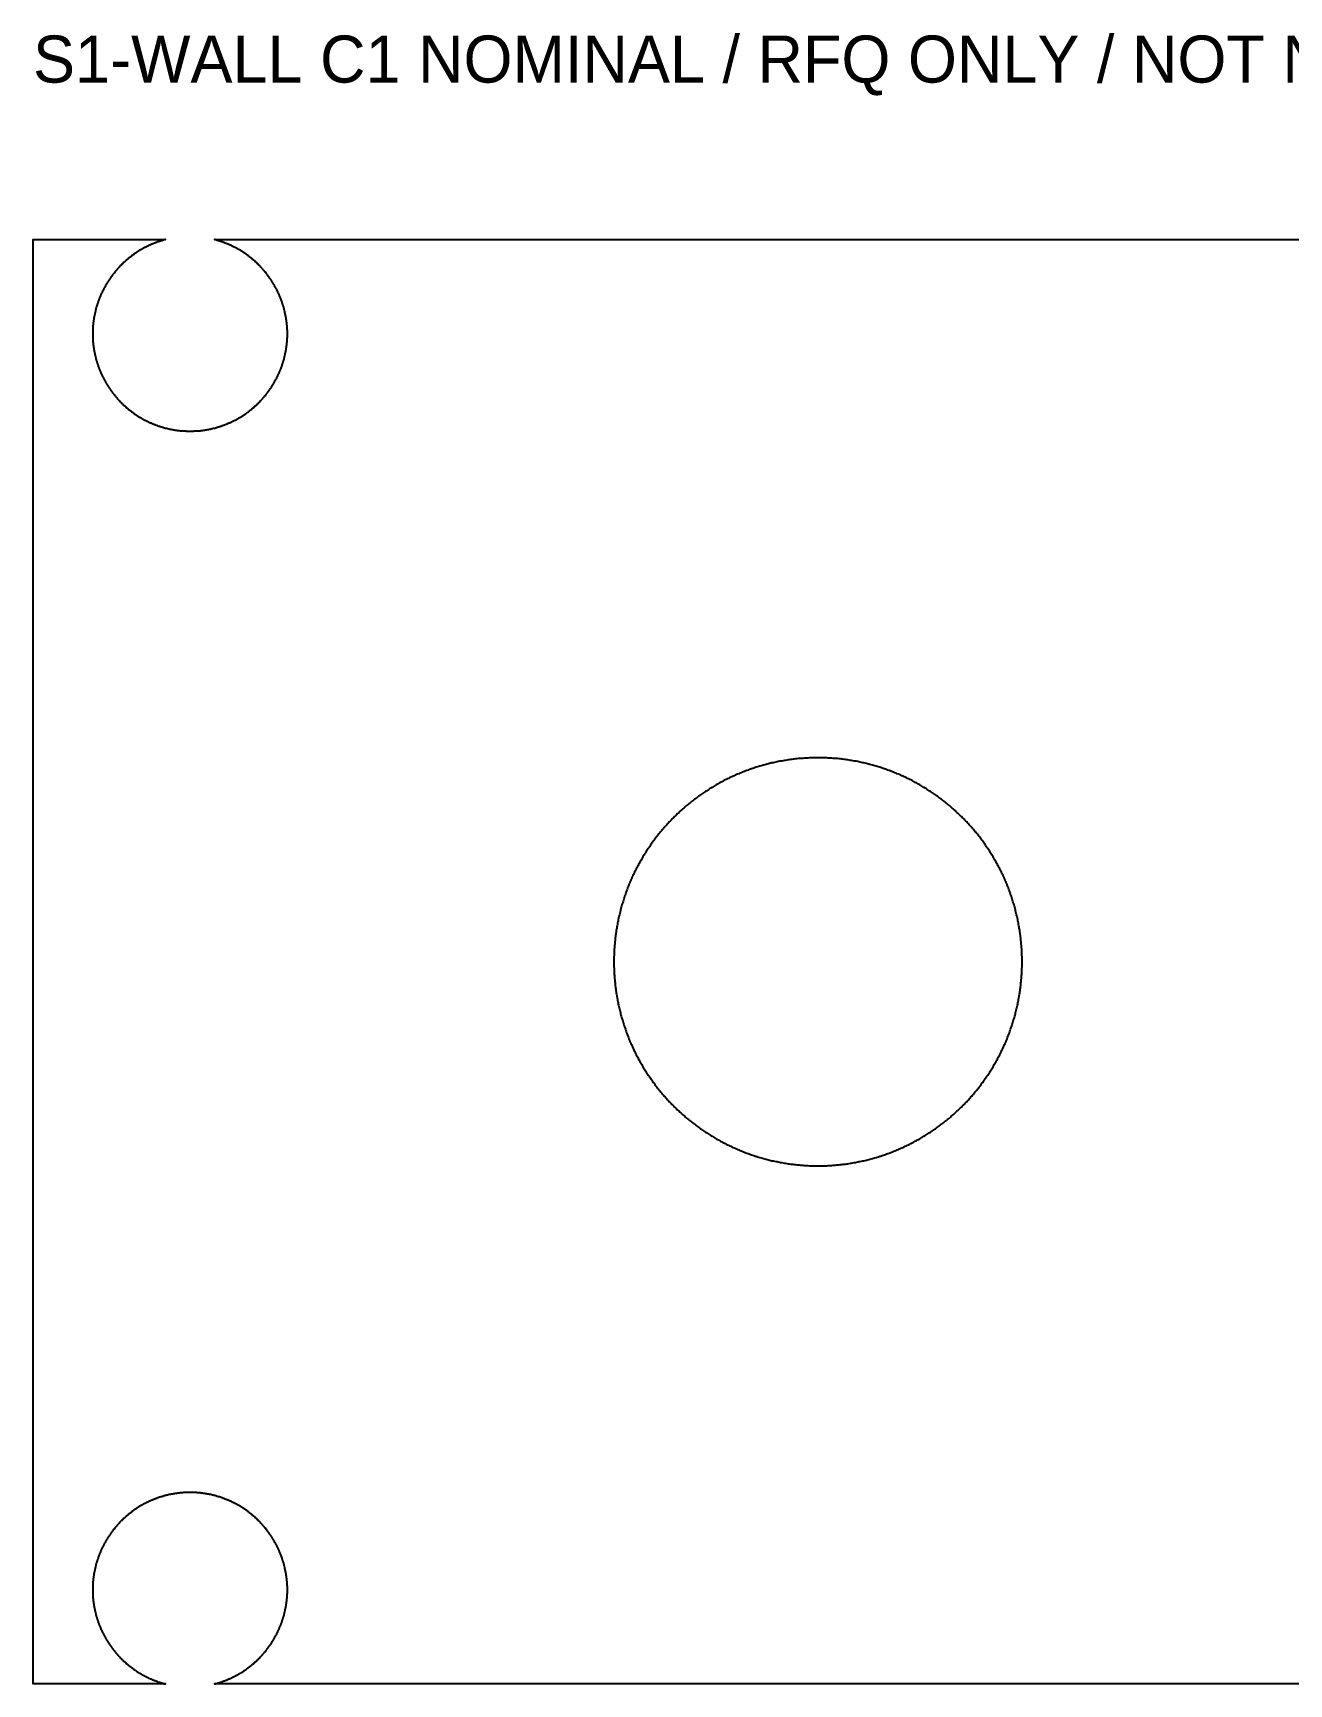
# Model space of a CAD drawing. Header units: millimetres. Extents: x 0 to 160, y 0 to 105.
# Drawn here: x 0 to 80, y 0 to 105.2 of the extents above; entities that cross this region are included whole.
import ezdxf

# ---------------------------------------------------------------- set-up
doc = ezdxf.new("R2010")
doc.units = ezdxf.units.MM
doc.layers.add('CUT', color=7, linetype='Continuous')
doc.layers.add('INFO', color=7, linetype='Continuous')

msp = doc.modelspace()

# ---------------------------------------------------------------- linework, layer by layer
at = {"layer": 'CUT'}
msp.add_lwpolyline([(148.44, 0), (11.56, 0), (11.58, 0), (11.62, 0.01), (11.65, 0.02), (11.69, 0.03), (11.73, 0.05), (11.76, 0.06), (11.8, 0.07), (11.84, 0.08), (11.87, 0.09), (11.91, 0.1), (11.94, 0.11), (11.98, 0.12), (12.02, 0.14), (12.05, 0.15), (12.09, 0.16), (12.12, 0.18), (12.16, 0.19), (12.2, 0.2), (12.23, 0.22), (12.27, 0.23), (12.3, 0.24), (12.34, 0.26), (12.37, 0.27), (12.41, 0.29), (12.44, 0.3), (12.48, 0.32), (12.51, 0.33), (12.55, 0.35), (12.58, 0.36), (12.62, 0.38), (12.65, 0.4), (12.69, 0.41), (12.72, 0.43), (12.75, 0.45), (12.79, 0.46), (12.82, 0.48), (12.86, 0.5), (12.89, 0.51), (12.92, 0.53), (12.96, 0.55), (12.99, 0.57), (13.02, 0.59), (13.06, 0.61), (13.09, 0.62), (13.12, 0.64), (13.15, 0.66), (13.19, 0.68), (13.22, 0.7), (13.25, 0.72), (13.28, 0.74), (13.32, 0.76), (13.35, 0.78), (13.38, 0.8), (13.41, 0.82), (13.44, 0.84), (13.48, 0.87), (13.51, 0.89), (13.54, 0.91), (13.57, 0.93), (13.6, 0.95), (13.63, 0.98), (13.66, 1), (13.69, 1.02), (13.72, 1.04), (13.75, 1.07), (13.78, 1.09), (13.81, 1.11), (13.84, 1.14), (13.87, 1.16), (13.9, 1.18), (13.93, 1.21), (13.96, 1.23), (13.99, 1.26), (14.02, 1.28), (14.05, 1.31), (14.08, 1.33), (14.11, 1.36), (14.14, 1.38), (14.16, 1.41), (14.19, 1.43), (14.22, 1.46), (14.25, 1.48), (14.28, 1.51), (14.3, 1.54), (14.33, 1.56), (14.36, 1.59), (14.38, 1.62), (14.41, 1.64), (14.44, 1.67), (14.46, 1.7), (14.49, 1.72), (14.52, 1.75), (14.54, 1.78), (14.57, 1.81), (14.59, 1.84), (14.62, 1.86), (14.64, 1.89), (14.67, 1.92), (14.69, 1.95), (14.72, 1.98), (14.74, 2.01), (14.77, 2.04), (14.79, 2.07), (14.82, 2.1), (14.84, 2.13), (14.86, 2.16), (14.89, 2.19), (14.91, 2.22), (14.93, 2.25), (14.96, 2.28), (14.98, 2.31), (15, 2.34), (15.02, 2.37), (15.05, 2.4), (15.07, 2.43), (15.09, 2.46), (15.11, 2.49), (15.13, 2.52), (15.16, 2.56), (15.18, 2.59), (15.2, 2.62), (15.22, 2.65), (15.24, 2.68), (15.26, 2.72), (15.28, 2.75), (15.3, 2.78), (15.32, 2.81), (15.34, 2.85), (15.36, 2.88), (15.38, 2.91), (15.39, 2.94), (15.41, 2.98), (15.43, 3.01), (15.45, 3.04), (15.47, 3.08), (15.49, 3.11), (15.5, 3.14), (15.52, 3.18), (15.54, 3.21), (15.55, 3.25), (15.57, 3.28), (15.59, 3.31), (15.6, 3.35), (15.62, 3.38), (15.64, 3.42), (15.65, 3.45), (15.67, 3.49), (15.68, 3.52), (15.7, 3.56), (15.71, 3.59), (15.73, 3.63), (15.74, 3.66), (15.76, 3.7), (15.77, 3.73), (15.78, 3.77), (15.8, 3.8), (15.81, 3.84), (15.82, 3.88), (15.84, 3.91), (15.85, 3.95), (15.86, 3.98), (15.88, 4.02), (15.89, 4.06), (15.9, 4.09), (15.91, 4.13), (15.92, 4.16), (15.93, 4.2), (15.94, 4.24), (15.95, 4.27), (15.97, 4.31), (15.98, 4.35), (15.99, 4.38), (16, 4.42), (16, 4.46), (16.01, 4.49), (16.02, 4.53), (16.03, 4.57), (16.04, 4.6), (16.05, 4.64), (16.06, 4.68), (16.07, 4.72), (16.07, 4.75), (16.08, 4.79), (16.09, 4.83), (16.1, 4.87), (16.1, 4.9), (16.11, 4.94), (16.12, 4.98), (16.12, 5.02), (16.13, 5.05), (16.13, 5.09), (16.14, 5.13), (16.14, 5.17), (16.15, 5.2), (16.15, 5.24), (16.16, 5.28), (16.16, 5.32), (16.17, 5.35), (16.17, 5.39), (16.17, 5.43), (16.18, 5.47), (16.18, 5.51), (16.18, 5.54), (16.19, 5.58), (16.19, 5.62), (16.19, 5.66), (16.19, 5.7), (16.19, 5.73), (16.2, 5.77), (16.2, 5.81), (16.2, 5.85), (16.2, 5.89), (16.2, 5.92), (16.2, 5.96), (16.2, 6), (16.2, 6.04), (16.2, 6.08), (16.2, 6.11), (16.2, 6.15), (16.2, 6.19), (16.2, 6.23), (16.19, 6.27), (16.19, 6.3), (16.19, 6.34), (16.19, 6.38), (16.19, 6.42), (16.18, 6.46), (16.18, 6.49), (16.18, 6.53), (16.17, 6.57), (16.17, 6.61), (16.17, 6.65), (16.16, 6.68), (16.16, 6.72), (16.15, 6.76), (16.15, 6.8), (16.14, 6.83), (16.14, 6.87), (16.13, 6.91), (16.13, 6.95), (16.12, 6.98), (16.12, 7.02), (16.11, 7.06), (16.1, 7.1), (16.1, 7.13), (16.09, 7.17), (16.08, 7.21), (16.07, 7.25), (16.07, 7.28), (16.06, 7.32), (16.05, 7.36), (16.04, 7.4), (16.03, 7.43), (16.02, 7.47), (16.01, 7.51), (16, 7.54), (16, 7.58), (15.99, 7.62), (15.98, 7.65), (15.97, 7.69), (15.95, 7.73), (15.94, 7.76), (15.93, 7.8), (15.92, 7.84), (15.91, 7.87), (15.9, 7.91), (15.89, 7.94), (15.88, 7.98), (15.86, 8.02), (15.85, 8.05), (15.84, 8.09), (15.82, 8.12), (15.81, 8.16), (15.8, 8.2), (15.78, 8.23), (15.77, 8.27), (15.76, 8.3), (15.74, 8.34), (15.73, 8.37), (15.71, 8.41), (15.7, 8.44), (15.68, 8.48), (15.67, 8.51), (15.65, 8.55), (15.64, 8.58), (15.62, 8.62), (15.6, 8.65), (15.59, 8.69), (15.57, 8.72), (15.55, 8.75), (15.54, 8.79), (15.52, 8.82), (15.5, 8.86), (15.49, 8.89), (15.47, 8.92), (15.45, 8.96), (15.43, 8.99), (15.41, 9.02), (15.39, 9.06), (15.38, 9.09), (15.36, 9.12), (15.34, 9.15), (15.32, 9.19), (15.3, 9.22), (15.28, 9.25), (15.26, 9.28), (15.24, 9.32), (15.22, 9.35), (15.2, 9.38), (15.18, 9.41), (15.16, 9.44), (15.13, 9.48), (15.11, 9.51), (15.09, 9.54), (15.07, 9.57), (15.05, 9.6), (15.02, 9.63), (15, 9.66), (14.98, 9.69), (14.96, 9.72), (14.93, 9.75), (14.91, 9.78), (14.89, 9.81), (14.86, 9.84), (14.84, 9.87), (14.82, 9.9), (14.79, 9.93), (14.77, 9.96), (14.74, 9.99), (14.72, 10.02), (14.69, 10.05), (14.67, 10.08), (14.64, 10.11), (14.62, 10.14), (14.59, 10.16), (14.57, 10.19), (14.54, 10.22), (14.52, 10.25), (14.49, 10.28), (14.46, 10.3), (14.44, 10.33), (14.41, 10.36), (14.38, 10.38), (14.36, 10.41), (14.33, 10.44), (14.3, 10.46), (14.28, 10.49), (14.25, 10.52), (14.22, 10.54), (14.19, 10.57), (14.16, 10.59), (14.14, 10.62), (14.11, 10.64), (14.08, 10.67), (14.05, 10.69), (14.02, 10.72), (13.99, 10.74), (13.96, 10.77), (13.93, 10.79), (13.9, 10.82), (13.87, 10.84), (13.84, 10.86), (13.81, 10.89), (13.78, 10.91), (13.75, 10.93), (13.72, 10.96), (13.69, 10.98), (13.66, 11), (13.63, 11.02), (13.6, 11.05), (13.57, 11.07), (13.54, 11.09), (13.51, 11.11), (13.48, 11.13), (13.44, 11.16), (13.41, 11.18), (13.38, 11.2), (13.35, 11.22), (13.32, 11.24), (13.28, 11.26), (13.25, 11.28), (13.22, 11.3), (13.19, 11.32), (13.15, 11.34), (13.12, 11.36), (13.09, 11.38), (13.06, 11.39), (13.02, 11.41), (12.99, 11.43), (12.96, 11.45), (12.92, 11.47), (12.89, 11.49), (12.86, 11.5), (12.82, 11.52), (12.79, 11.54), (12.75, 11.55), (12.72, 11.57), (12.69, 11.59), (12.65, 11.6), (12.62, 11.62), (12.58, 11.64), (12.55, 11.65), (12.51, 11.67), (12.48, 11.68), (12.44, 11.7), (12.41, 11.71), (12.37, 11.73), (12.34, 11.74), (12.3, 11.76), (12.27, 11.77), (12.23, 11.78), (12.2, 11.8), (12.16, 11.81), (12.12, 11.82), (12.09, 11.84), (12.05, 11.85), (12.02, 11.86), (11.98, 11.88), (11.94, 11.89), (11.91, 11.9), (11.87, 11.91), (11.84, 11.92), (11.8, 11.93), (11.76, 11.94), (11.73, 11.95), (11.69, 11.97), (11.65, 11.98), (11.62, 11.99), (11.58, 12), (11.54, 12), (11.51, 12.01), (11.47, 12.02), (11.43, 12.03), (11.4, 12.04), (11.36, 12.05), (11.32, 12.06), (11.28, 12.07), (11.25, 12.07), (11.21, 12.08), (11.17, 12.09), (11.13, 12.1), (11.1, 12.1), (11.06, 12.11), (11.02, 12.12), (10.98, 12.12), (10.95, 12.13), (10.91, 12.13), (10.87, 12.14), (10.83, 12.14), (10.8, 12.15), (10.76, 12.15), (10.72, 12.16), (10.68, 12.16), (10.65, 12.17), (10.61, 12.17), (10.57, 12.17), (10.53, 12.18), (10.49, 12.18), (10.46, 12.18), (10.42, 12.19), (10.38, 12.19), (10.34, 12.19), (10.3, 12.19), (10.27, 12.19), (10.23, 12.2), (10.19, 12.2), (10.15, 12.2), (10.11, 12.2), (10.08, 12.2), (10.04, 12.2), (10, 12.2), (9.96, 12.2), (9.92, 12.2), (9.89, 12.2), (9.85, 12.2), (9.81, 12.2), (9.77, 12.2), (9.73, 12.19), (9.7, 12.19), (9.66, 12.19), (9.62, 12.19), (9.58, 12.19), (9.54, 12.18), (9.51, 12.18), (9.47, 12.18), (9.43, 12.17), (9.39, 12.17), (9.35, 12.17), (9.32, 12.16), (9.28, 12.16), (9.24, 12.15), (9.2, 12.15), (9.17, 12.14), (9.13, 12.14), (9.09, 12.13), (9.05, 12.13), (9.02, 12.12), (8.98, 12.12), (8.94, 12.11), (8.9, 12.1), (8.87, 12.1), (8.83, 12.09), (8.79, 12.08), (8.75, 12.07), (8.72, 12.07), (8.68, 12.06), (8.64, 12.05), (8.6, 12.04), (8.57, 12.03), (8.53, 12.02), (8.49, 12.01), (8.46, 12), (8.42, 12), (8.38, 11.99), (8.35, 11.98), (8.31, 11.97), (8.27, 11.95), (8.24, 11.94), (8.2, 11.93), (8.16, 11.92), (8.13, 11.91), (8.09, 11.9), (8.06, 11.89), (8.02, 11.88), (7.98, 11.86), (7.95, 11.85), (7.91, 11.84), (7.88, 11.82), (7.84, 11.81), (7.8, 11.8), (7.77, 11.78), (7.73, 11.77), (7.7, 11.76), (7.66, 11.74), (7.63, 11.73), (7.59, 11.71), (7.56, 11.7), (7.52, 11.68), (7.49, 11.67), (7.45, 11.65), (7.42, 11.64), (7.38, 11.62), (7.35, 11.6), (7.31, 11.59), (7.28, 11.57), (7.25, 11.55), (7.21, 11.54), (7.18, 11.52), (7.14, 11.5), (7.11, 11.49), (7.08, 11.47), (7.04, 11.45), (7.01, 11.43), (6.98, 11.41), (6.94, 11.39), (6.91, 11.38), (6.88, 11.36), (6.85, 11.34), (6.81, 11.32), (6.78, 11.3), (6.75, 11.28), (6.72, 11.26), (6.68, 11.24), (6.65, 11.22), (6.62, 11.2), (6.59, 11.18), (6.56, 11.16), (6.52, 11.13), (6.49, 11.11), (6.46, 11.09), (6.43, 11.07), (6.4, 11.05), (6.37, 11.02), (6.34, 11), (6.31, 10.98), (6.28, 10.96), (6.25, 10.93), (6.22, 10.91), (6.19, 10.89), (6.16, 10.86), (6.13, 10.84), (6.1, 10.82), (6.07, 10.79), (6.04, 10.77), (6.01, 10.74), (5.98, 10.72), (5.95, 10.69), (5.92, 10.67), (5.89, 10.64), (5.86, 10.62), (5.84, 10.59), (5.81, 10.57), (5.78, 10.54), (5.75, 10.52), (5.72, 10.49), (5.7, 10.46), (5.67, 10.44), (5.64, 10.41), (5.62, 10.38), (5.59, 10.36), (5.56, 10.33), (5.54, 10.3), (5.51, 10.28), (5.48, 10.25), (5.46, 10.22), (5.43, 10.19), (5.41, 10.16), (5.38, 10.14), (5.36, 10.11), (5.33, 10.08), (5.31, 10.05), (5.28, 10.02), (5.26, 9.99), (5.23, 9.96), (5.21, 9.93), (5.18, 9.9), (5.16, 9.87), (5.14, 9.84), (5.11, 9.81), (5.09, 9.78), (5.07, 9.75), (5.04, 9.72), (5.02, 9.69), (5, 9.66), (4.98, 9.63), (4.95, 9.6), (4.93, 9.57), (4.91, 9.54), (4.89, 9.51), (4.87, 9.48), (4.84, 9.44), (4.82, 9.41), (4.8, 9.38), (4.78, 9.35), (4.76, 9.32), (4.74, 9.28), (4.72, 9.25), (4.7, 9.22), (4.68, 9.19), (4.66, 9.15), (4.64, 9.12), (4.62, 9.09), (4.61, 9.06), (4.59, 9.02), (4.57, 8.99), (4.55, 8.96), (4.53, 8.92), (4.51, 8.89), (4.5, 8.86), (4.48, 8.82), (4.46, 8.79), (4.45, 8.75), (4.43, 8.72), (4.41, 8.69), (4.4, 8.65), (4.38, 8.62), (4.36, 8.58), (4.35, 8.55), (4.33, 8.51), (4.32, 8.48), (4.3, 8.44), (4.29, 8.41), (4.27, 8.37), (4.26, 8.34), (4.24, 8.3), (4.23, 8.27), (4.22, 8.23), (4.2, 8.2), (4.19, 8.16), (4.18, 8.12), (4.16, 8.09), (4.15, 8.05), (4.14, 8.02), (4.12, 7.98), (4.11, 7.94), (4.1, 7.91), (4.09, 7.87), (4.08, 7.84), (4.07, 7.8), (4.06, 7.76), (4.05, 7.73), (4.03, 7.69), (4.02, 7.65), (4.01, 7.62), (4, 7.58), (4, 7.54), (3.99, 7.51), (3.98, 7.47), (3.97, 7.43), (3.96, 7.4), (3.95, 7.36), (3.94, 7.32), (3.93, 7.28), (3.93, 7.25), (3.92, 7.21), (3.91, 7.17), (3.9, 7.13), (3.9, 7.1), (3.89, 7.06), (3.88, 7.02), (3.88, 6.98), (3.87, 6.95), (3.87, 6.91), (3.86, 6.87), (3.86, 6.83), (3.85, 6.8), (3.85, 6.76), (3.84, 6.72), (3.84, 6.68), (3.83, 6.65), (3.83, 6.61), (3.83, 6.57), (3.82, 6.53), (3.82, 6.49), (3.82, 6.46), (3.81, 6.42), (3.81, 6.38), (3.81, 6.34), (3.81, 6.3), (3.81, 6.27), (3.8, 6.23), (3.8, 6.19), (3.8, 6.15), (3.8, 6.11), (3.8, 6.08), (3.8, 6.04), (3.8, 6), (3.8, 5.96), (3.8, 5.92), (3.8, 5.89), (3.8, 5.85), (3.8, 5.81), (3.8, 5.77), (3.81, 5.73), (3.81, 5.7), (3.81, 5.66), (3.81, 5.62), (3.81, 5.58), (3.82, 5.54), (3.82, 5.51), (3.82, 5.47), (3.83, 5.43), (3.83, 5.39), (3.83, 5.35), (3.84, 5.32), (3.84, 5.28), (3.85, 5.24), (3.85, 5.2), (3.86, 5.17), (3.86, 5.13), (3.87, 5.09), (3.87, 5.05), (3.88, 5.02), (3.88, 4.98), (3.89, 4.94), (3.9, 4.9), (3.9, 4.87), (3.91, 4.83), (3.92, 4.79), (3.93, 4.75), (3.93, 4.72), (3.94, 4.68), (3.95, 4.64), (3.96, 4.6), (3.97, 4.57), (3.98, 4.53), (3.99, 4.49), (4, 4.46), (4, 4.42), (4.01, 4.38), (4.02, 4.35), (4.03, 4.31), (4.05, 4.27), (4.06, 4.24), (4.07, 4.2), (4.08, 4.16), (4.09, 4.13), (4.1, 4.09), (4.11, 4.06), (4.12, 4.02), (4.14, 3.98), (4.15, 3.95), (4.16, 3.91), (4.18, 3.88), (4.19, 3.84), (4.2, 3.8), (4.22, 3.77), (4.23, 3.73), (4.24, 3.7), (4.26, 3.66), (4.27, 3.63), (4.29, 3.59), (4.3, 3.56), (4.32, 3.52), (4.33, 3.49), (4.35, 3.45), (4.36, 3.42), (4.38, 3.38), (4.4, 3.35), (4.41, 3.31), (4.43, 3.28), (4.45, 3.25), (4.46, 3.21), (4.48, 3.18), (4.5, 3.14), (4.51, 3.11), (4.53, 3.08), (4.55, 3.04), (4.57, 3.01), (4.59, 2.98), (4.61, 2.94), (4.62, 2.91), (4.64, 2.88), (4.66, 2.85), (4.68, 2.81), (4.7, 2.78), (4.72, 2.75), (4.74, 2.72), (4.76, 2.68), (4.78, 2.65), (4.8, 2.62), (4.82, 2.59), (4.84, 2.56), (4.87, 2.52), (4.89, 2.49), (4.91, 2.46), (4.93, 2.43), (4.95, 2.4), (4.98, 2.37), (5, 2.34), (5.02, 2.31), (5.04, 2.28), (5.07, 2.25), (5.09, 2.22), (5.11, 2.19), (5.14, 2.16), (5.16, 2.13), (5.18, 2.1), (5.21, 2.07), (5.23, 2.04), (5.26, 2.01), (5.28, 1.98), (5.31, 1.95), (5.33, 1.92), (5.36, 1.89), (5.38, 1.86), (5.41, 1.84), (5.43, 1.81), (5.46, 1.78), (5.48, 1.75), (5.51, 1.72), (5.54, 1.7), (5.56, 1.67), (5.59, 1.64), (5.62, 1.62), (5.64, 1.59), (5.67, 1.56), (5.7, 1.54), (5.72, 1.51), (5.75, 1.48), (5.78, 1.46), (5.81, 1.43), (5.84, 1.41), (5.86, 1.38), (5.89, 1.36), (5.92, 1.33), (5.95, 1.31), (5.98, 1.28), (6.01, 1.26), (6.04, 1.23), (6.07, 1.21), (6.1, 1.18), (6.13, 1.16), (6.16, 1.14), (6.19, 1.11), (6.22, 1.09), (6.25, 1.07), (6.28, 1.04), (6.31, 1.02), (6.34, 1), (6.37, 0.98), (6.4, 0.95), (6.43, 0.93), (6.46, 0.91), (6.49, 0.89), (6.52, 0.87), (6.56, 0.84), (6.59, 0.82), (6.62, 0.8), (6.65, 0.78), (6.68, 0.76), (6.72, 0.74), (6.75, 0.72), (6.78, 0.7), (6.81, 0.68), (6.85, 0.66), (6.88, 0.64), (6.91, 0.62), (6.94, 0.61), (6.98, 0.59), (7.01, 0.57), (7.04, 0.55), (7.08, 0.53), (7.11, 0.51), (7.14, 0.5), (7.18, 0.48), (7.21, 0.46), (7.25, 0.45), (7.28, 0.43), (7.31, 0.41), (7.35, 0.4), (7.38, 0.38), (7.42, 0.36), (7.45, 0.35), (7.49, 0.33), (7.52, 0.32), (7.56, 0.3), (7.59, 0.29), (7.63, 0.27), (7.66, 0.26), (7.7, 0.24), (7.73, 0.23), (7.77, 0.22), (7.8, 0.2), (7.84, 0.19), (7.88, 0.18), (7.91, 0.16), (7.95, 0.15), (7.98, 0.14), (8.02, 0.12), (8.06, 0.11), (8.09, 0.1), (8.13, 0.09), (8.16, 0.08), (8.2, 0.07), (8.24, 0.06), (8.27, 0.05), (8.31, 0.03), (8.35, 0.02), (8.38, 0.01), (8.42, 0), (8.44, 0), (0, 0), (0, 92), (8.44, 92), (8.42, 92), (8.38, 91.99), (8.35, 91.98), (8.31, 91.97), (8.27, 91.95), (8.24, 91.94), (8.2, 91.93), (8.16, 91.92), (8.13, 91.91), (8.09, 91.9), (8.06, 91.89), (8.02, 91.88), (7.98, 91.86), (7.95, 91.85), (7.91, 91.84), (7.88, 91.82), (7.84, 91.81), (7.8, 91.8), (7.77, 91.78), (7.73, 91.77), (7.7, 91.76), (7.66, 91.74), (7.63, 91.73), (7.59, 91.71), (7.56, 91.7), (7.52, 91.68), (7.49, 91.67), (7.45, 91.65), (7.42, 91.64), (7.38, 91.62), (7.35, 91.6), (7.31, 91.59), (7.28, 91.57), (7.25, 91.55), (7.21, 91.54), (7.18, 91.52), (7.14, 91.5), (7.11, 91.49), (7.08, 91.47), (7.04, 91.45), (7.01, 91.43), (6.98, 91.41), (6.94, 91.39), (6.91, 91.38), (6.88, 91.36), (6.85, 91.34), (6.81, 91.32), (6.78, 91.3), (6.75, 91.28), (6.72, 91.26), (6.68, 91.24), (6.65, 91.22), (6.62, 91.2), (6.59, 91.18), (6.56, 91.16), (6.52, 91.13), (6.49, 91.11), (6.46, 91.09), (6.43, 91.07), (6.4, 91.05), (6.37, 91.02), (6.34, 91), (6.31, 90.98), (6.28, 90.96), (6.25, 90.93), (6.22, 90.91), (6.19, 90.89), (6.16, 90.86), (6.13, 90.84), (6.1, 90.82), (6.07, 90.79), (6.04, 90.77), (6.01, 90.74), (5.98, 90.72), (5.95, 90.69), (5.92, 90.67), (5.89, 90.64), (5.86, 90.62), (5.84, 90.59), (5.81, 90.57), (5.78, 90.54), (5.75, 90.52), (5.72, 90.49), (5.7, 90.46), (5.67, 90.44), (5.64, 90.41), (5.62, 90.38), (5.59, 90.36), (5.56, 90.33), (5.54, 90.3), (5.51, 90.28), (5.48, 90.25), (5.46, 90.22), (5.43, 90.19), (5.41, 90.16), (5.38, 90.14), (5.36, 90.11), (5.33, 90.08), (5.31, 90.05), (5.28, 90.02), (5.26, 89.99), (5.23, 89.96), (5.21, 89.93), (5.18, 89.9), (5.16, 89.87), (5.14, 89.84), (5.11, 89.81), (5.09, 89.78), (5.07, 89.75), (5.04, 89.72), (5.02, 89.69), (5, 89.66), (4.98, 89.63), (4.95, 89.6), (4.93, 89.57), (4.91, 89.54), (4.89, 89.51), (4.87, 89.48), (4.84, 89.44), (4.82, 89.41), (4.8, 89.38), (4.78, 89.35), (4.76, 89.32), (4.74, 89.28), (4.72, 89.25), (4.7, 89.22), (4.68, 89.19), (4.66, 89.15), (4.64, 89.12), (4.62, 89.09), (4.61, 89.06), (4.59, 89.02), (4.57, 88.99), (4.55, 88.96), (4.53, 88.92), (4.51, 88.89), (4.5, 88.86), (4.48, 88.82), (4.46, 88.79), (4.45, 88.75), (4.43, 88.72), (4.41, 88.69), (4.4, 88.65), (4.38, 88.62), (4.36, 88.58), (4.35, 88.55), (4.33, 88.51), (4.32, 88.48), (4.3, 88.44), (4.29, 88.41), (4.27, 88.37), (4.26, 88.34), (4.24, 88.3), (4.23, 88.27), (4.22, 88.23), (4.2, 88.2), (4.19, 88.16), (4.18, 88.12), (4.16, 88.09), (4.15, 88.05), (4.14, 88.02), (4.12, 87.98), (4.11, 87.94), (4.1, 87.91), (4.09, 87.87), (4.08, 87.84), (4.07, 87.8), (4.06, 87.76), (4.05, 87.73), (4.03, 87.69), (4.02, 87.65), (4.01, 87.62), (4, 87.58), (4, 87.54), (3.99, 87.51), (3.98, 87.47), (3.97, 87.43), (3.96, 87.4), (3.95, 87.36), (3.94, 87.32), (3.93, 87.28), (3.93, 87.25), (3.92, 87.21), (3.91, 87.17), (3.9, 87.13), (3.9, 87.1), (3.89, 87.06), (3.88, 87.02), (3.88, 86.98), (3.87, 86.95), (3.87, 86.91), (3.86, 86.87), (3.86, 86.83), (3.85, 86.8), (3.85, 86.76), (3.84, 86.72), (3.84, 86.68), (3.83, 86.65), (3.83, 86.61), (3.83, 86.57), (3.82, 86.53), (3.82, 86.49), (3.82, 86.46), (3.81, 86.42), (3.81, 86.38), (3.81, 86.34), (3.81, 86.3), (3.81, 86.27), (3.8, 86.23), (3.8, 86.19), (3.8, 86.15), (3.8, 86.11), (3.8, 86.08), (3.8, 86.04), (3.8, 86), (3.8, 85.96), (3.8, 85.92), (3.8, 85.89), (3.8, 85.85), (3.8, 85.81), (3.8, 85.77), (3.81, 85.73), (3.81, 85.7), (3.81, 85.66), (3.81, 85.62), (3.81, 85.58), (3.82, 85.54), (3.82, 85.51), (3.82, 85.47), (3.83, 85.43), (3.83, 85.39), (3.83, 85.35), (3.84, 85.32), (3.84, 85.28), (3.85, 85.24), (3.85, 85.2), (3.86, 85.17), (3.86, 85.13), (3.87, 85.09), (3.87, 85.05), (3.88, 85.02), (3.88, 84.98), (3.89, 84.94), (3.9, 84.9), (3.9, 84.87), (3.91, 84.83), (3.92, 84.79), (3.93, 84.75), (3.93, 84.72), (3.94, 84.68), (3.95, 84.64), (3.96, 84.6), (3.97, 84.57), (3.98, 84.53), (3.99, 84.49), (4, 84.46), (4, 84.42), (4.01, 84.38), (4.02, 84.35), (4.03, 84.31), (4.05, 84.27), (4.06, 84.24), (4.07, 84.2), (4.08, 84.16), (4.09, 84.13), (4.1, 84.09), (4.11, 84.06), (4.12, 84.02), (4.14, 83.98), (4.15, 83.95), (4.16, 83.91), (4.18, 83.88), (4.19, 83.84), (4.2, 83.8), (4.22, 83.77), (4.23, 83.73), (4.24, 83.7), (4.26, 83.66), (4.27, 83.63), (4.29, 83.59), (4.3, 83.56), (4.32, 83.52), (4.33, 83.49), (4.35, 83.45), (4.36, 83.42), (4.38, 83.38), (4.4, 83.35), (4.41, 83.31), (4.43, 83.28), (4.45, 83.25), (4.46, 83.21), (4.48, 83.18), (4.5, 83.14), (4.51, 83.11), (4.53, 83.08), (4.55, 83.04), (4.57, 83.01), (4.59, 82.98), (4.61, 82.94), (4.62, 82.91), (4.64, 82.88), (4.66, 82.85), (4.68, 82.81), (4.7, 82.78), (4.72, 82.75), (4.74, 82.72), (4.76, 82.68), (4.78, 82.65), (4.8, 82.62), (4.82, 82.59), (4.84, 82.56), (4.87, 82.52), (4.89, 82.49), (4.91, 82.46), (4.93, 82.43), (4.95, 82.4), (4.98, 82.37), (5, 82.34), (5.02, 82.31), (5.04, 82.28), (5.07, 82.25), (5.09, 82.22), (5.11, 82.19), (5.14, 82.16), (5.16, 82.13), (5.18, 82.1), (5.21, 82.07), (5.23, 82.04), (5.26, 82.01), (5.28, 81.98), (5.31, 81.95), (5.33, 81.92), (5.36, 81.89), (5.38, 81.86), (5.41, 81.84), (5.43, 81.81), (5.46, 81.78), (5.48, 81.75), (5.51, 81.72), (5.54, 81.7), (5.56, 81.67), (5.59, 81.64), (5.62, 81.62), (5.64, 81.59), (5.67, 81.56), (5.7, 81.54), (5.72, 81.51), (5.75, 81.48), (5.78, 81.46), (5.81, 81.43), (5.84, 81.41), (5.86, 81.38), (5.89, 81.36), (5.92, 81.33), (5.95, 81.31), (5.98, 81.28), (6.01, 81.26), (6.04, 81.23), (6.07, 81.21), (6.1, 81.18), (6.13, 81.16), (6.16, 81.14), (6.19, 81.11), (6.22, 81.09), (6.25, 81.07), (6.28, 81.04), (6.31, 81.02), (6.34, 81), (6.37, 80.98), (6.4, 80.95), (6.43, 80.93), (6.46, 80.91), (6.49, 80.89), (6.52, 80.87), (6.56, 80.84), (6.59, 80.82), (6.62, 80.8), (6.65, 80.78), (6.68, 80.76), (6.72, 80.74), (6.75, 80.72), (6.78, 80.7), (6.81, 80.68), (6.85, 80.66), (6.88, 80.64), (6.91, 80.62), (6.94, 80.61), (6.98, 80.59), (7.01, 80.57), (7.04, 80.55), (7.08, 80.53), (7.11, 80.51), (7.14, 80.5), (7.18, 80.48), (7.21, 80.46), (7.25, 80.45), (7.28, 80.43), (7.31, 80.41), (7.35, 80.4), (7.38, 80.38), (7.42, 80.36), (7.45, 80.35), (7.49, 80.33), (7.52, 80.32), (7.56, 80.3), (7.59, 80.29), (7.63, 80.27), (7.66, 80.26), (7.7, 80.24), (7.73, 80.23), (7.77, 80.22), (7.8, 80.2), (7.84, 80.19), (7.88, 80.18), (7.91, 80.16), (7.95, 80.15), (7.98, 80.14), (8.02, 80.12), (8.06, 80.11), (8.09, 80.1), (8.13, 80.09), (8.16, 80.08), (8.2, 80.07), (8.24, 80.06), (8.27, 80.05), (8.31, 80.03), (8.35, 80.02), (8.38, 80.01), (8.42, 80), (8.46, 80), (8.49, 79.99), (8.53, 79.98), (8.57, 79.97), (8.6, 79.96), (8.64, 79.95), (8.68, 79.94), (8.72, 79.93), (8.75, 79.93), (8.79, 79.92), (8.83, 79.91), (8.87, 79.9), (8.9, 79.9), (8.94, 79.89), (8.98, 79.88), (9.02, 79.88), (9.05, 79.87), (9.09, 79.87), (9.13, 79.86), (9.17, 79.86), (9.2, 79.85), (9.24, 79.85), (9.28, 79.84), (9.32, 79.84), (9.35, 79.83), (9.39, 79.83), (9.43, 79.83), (9.47, 79.82), (9.51, 79.82), (9.54, 79.82), (9.58, 79.81), (9.62, 79.81), (9.66, 79.81), (9.7, 79.81), (9.73, 79.81), (9.77, 79.8), (9.81, 79.8), (9.85, 79.8), (9.89, 79.8), (9.92, 79.8), (9.96, 79.8), (10, 79.8), (10.04, 79.8), (10.08, 79.8), (10.11, 79.8), (10.15, 79.8), (10.19, 79.8), (10.23, 79.8), (10.27, 79.81), (10.3, 79.81), (10.34, 79.81), (10.38, 79.81), (10.42, 79.81), (10.46, 79.82), (10.49, 79.82), (10.53, 79.82), (10.57, 79.83), (10.61, 79.83), (10.65, 79.83), (10.68, 79.84), (10.72, 79.84), (10.76, 79.85), (10.8, 79.85), (10.83, 79.86), (10.87, 79.86), (10.91, 79.87), (10.95, 79.87), (10.98, 79.88), (11.02, 79.88), (11.06, 79.89), (11.1, 79.9), (11.13, 79.9), (11.17, 79.91), (11.21, 79.92), (11.25, 79.93), (11.28, 79.93), (11.32, 79.94), (11.36, 79.95), (11.4, 79.96), (11.43, 79.97), (11.47, 79.98), (11.51, 79.99), (11.54, 80), (11.58, 80), (11.62, 80.01), (11.65, 80.02), (11.69, 80.03), (11.73, 80.05), (11.76, 80.06), (11.8, 80.07), (11.84, 80.08), (11.87, 80.09), (11.91, 80.1), (11.94, 80.11), (11.98, 80.12), (12.02, 80.14), (12.05, 80.15), (12.09, 80.16), (12.12, 80.18), (12.16, 80.19), (12.2, 80.2), (12.23, 80.22), (12.27, 80.23), (12.3, 80.24), (12.34, 80.26), (12.37, 80.27), (12.41, 80.29), (12.44, 80.3), (12.48, 80.32), (12.51, 80.33), (12.55, 80.35), (12.58, 80.36), (12.62, 80.38), (12.65, 80.4), (12.69, 80.41), (12.72, 80.43), (12.75, 80.45), (12.79, 80.46), (12.82, 80.48), (12.86, 80.5), (12.89, 80.51), (12.92, 80.53), (12.96, 80.55), (12.99, 80.57), (13.02, 80.59), (13.06, 80.61), (13.09, 80.62), (13.12, 80.64), (13.15, 80.66), (13.19, 80.68), (13.22, 80.7), (13.25, 80.72), (13.28, 80.74), (13.32, 80.76), (13.35, 80.78), (13.38, 80.8), (13.41, 80.82), (13.44, 80.84), (13.48, 80.87), (13.51, 80.89), (13.54, 80.91), (13.57, 80.93), (13.6, 80.95), (13.63, 80.98), (13.66, 81), (13.69, 81.02), (13.72, 81.04), (13.75, 81.07), (13.78, 81.09), (13.81, 81.11), (13.84, 81.14), (13.87, 81.16), (13.9, 81.18), (13.93, 81.21), (13.96, 81.23), (13.99, 81.26), (14.02, 81.28), (14.05, 81.31), (14.08, 81.33), (14.11, 81.36), (14.14, 81.38), (14.16, 81.41), (14.19, 81.43), (14.22, 81.46), (14.25, 81.48), (14.28, 81.51), (14.3, 81.54), (14.33, 81.56), (14.36, 81.59), (14.38, 81.62), (14.41, 81.64), (14.44, 81.67), (14.46, 81.7), (14.49, 81.72), (14.52, 81.75), (14.54, 81.78), (14.57, 81.81), (14.59, 81.84), (14.62, 81.86), (14.64, 81.89), (14.67, 81.92), (14.69, 81.95), (14.72, 81.98), (14.74, 82.01), (14.77, 82.04), (14.79, 82.07), (14.82, 82.1), (14.84, 82.13), (14.86, 82.16), (14.89, 82.19), (14.91, 82.22), (14.93, 82.25), (14.96, 82.28), (14.98, 82.31), (15, 82.34), (15.02, 82.37), (15.05, 82.4), (15.07, 82.43), (15.09, 82.46), (15.11, 82.49), (15.13, 82.52), (15.16, 82.56), (15.18, 82.59), (15.2, 82.62), (15.22, 82.65), (15.24, 82.68), (15.26, 82.72), (15.28, 82.75), (15.3, 82.78), (15.32, 82.81), (15.34, 82.85), (15.36, 82.88), (15.38, 82.91), (15.39, 82.94), (15.41, 82.98), (15.43, 83.01), (15.45, 83.04), (15.47, 83.08), (15.49, 83.11), (15.5, 83.14), (15.52, 83.18), (15.54, 83.21), (15.55, 83.25), (15.57, 83.28), (15.59, 83.31), (15.6, 83.35), (15.62, 83.38), (15.64, 83.42), (15.65, 83.45), (15.67, 83.49), (15.68, 83.52), (15.7, 83.56), (15.71, 83.59), (15.73, 83.63), (15.74, 83.66), (15.76, 83.7), (15.77, 83.73), (15.78, 83.77), (15.8, 83.8), (15.81, 83.84), (15.82, 83.88), (15.84, 83.91), (15.85, 83.95), (15.86, 83.98), (15.88, 84.02), (15.89, 84.06), (15.9, 84.09), (15.91, 84.13), (15.92, 84.16), (15.93, 84.2), (15.94, 84.24), (15.95, 84.27), (15.97, 84.31), (15.98, 84.35), (15.99, 84.38), (16, 84.42), (16, 84.46), (16.01, 84.49), (16.02, 84.53), (16.03, 84.57), (16.04, 84.6), (16.05, 84.64), (16.06, 84.68), (16.07, 84.72), (16.07, 84.75), (16.08, 84.79), (16.09, 84.83), (16.1, 84.87), (16.1, 84.9), (16.11, 84.94), (16.12, 84.98), (16.12, 85.02), (16.13, 85.05), (16.13, 85.09), (16.14, 85.13), (16.14, 85.17), (16.15, 85.2), (16.15, 85.24), (16.16, 85.28), (16.16, 85.32), (16.17, 85.35), (16.17, 85.39), (16.17, 85.43), (16.18, 85.47), (16.18, 85.51), (16.18, 85.54), (16.19, 85.58), (16.19, 85.62), (16.19, 85.66), (16.19, 85.7), (16.19, 85.73), (16.2, 85.77), (16.2, 85.81), (16.2, 85.85), (16.2, 85.89), (16.2, 85.92), (16.2, 85.96), (16.2, 86), (16.2, 86.04), (16.2, 86.08), (16.2, 86.11), (16.2, 86.15), (16.2, 86.19), (16.2, 86.23), (16.19, 86.27), (16.19, 86.3), (16.19, 86.34), (16.19, 86.38), (16.19, 86.42), (16.18, 86.46), (16.18, 86.49), (16.18, 86.53), (16.17, 86.57), (16.17, 86.61), (16.17, 86.65), (16.16, 86.68), (16.16, 86.72), (16.15, 86.76), (16.15, 86.8), (16.14, 86.83), (16.14, 86.87), (16.13, 86.91), (16.13, 86.95), (16.12, 86.98), (16.12, 87.02), (16.11, 87.06), (16.1, 87.1), (16.1, 87.13), (16.09, 87.17), (16.08, 87.21), (16.07, 87.25), (16.07, 87.28), (16.06, 87.32), (16.05, 87.36), (16.04, 87.4), (16.03, 87.43), (16.02, 87.47), (16.01, 87.51), (16, 87.54), (16, 87.58), (15.99, 87.62), (15.98, 87.65), (15.97, 87.69), (15.95, 87.73), (15.94, 87.76), (15.93, 87.8), (15.92, 87.84), (15.91, 87.87), (15.9, 87.91), (15.89, 87.94), (15.88, 87.98), (15.86, 88.02), (15.85, 88.05), (15.84, 88.09), (15.82, 88.12), (15.81, 88.16), (15.8, 88.2), (15.78, 88.23), (15.77, 88.27), (15.76, 88.3), (15.74, 88.34), (15.73, 88.37), (15.71, 88.41), (15.7, 88.44), (15.68, 88.48), (15.67, 88.51), (15.65, 88.55), (15.64, 88.58), (15.62, 88.62), (15.6, 88.65), (15.59, 88.69), (15.57, 88.72), (15.55, 88.75), (15.54, 88.79), (15.52, 88.82), (15.5, 88.86), (15.49, 88.89), (15.47, 88.92), (15.45, 88.96), (15.43, 88.99), (15.41, 89.02), (15.39, 89.06), (15.38, 89.09), (15.36, 89.12), (15.34, 89.15), (15.32, 89.19), (15.3, 89.22), (15.28, 89.25), (15.26, 89.28), (15.24, 89.32), (15.22, 89.35), (15.2, 89.38), (15.18, 89.41), (15.16, 89.44), (15.13, 89.48), (15.11, 89.51), (15.09, 89.54), (15.07, 89.57), (15.05, 89.6), (15.02, 89.63), (15, 89.66), (14.98, 89.69), (14.96, 89.72), (14.93, 89.75), (14.91, 89.78), (14.89, 89.81), (14.86, 89.84), (14.84, 89.87), (14.82, 89.9), (14.79, 89.93), (14.77, 89.96), (14.74, 89.99), (14.72, 90.02), (14.69, 90.05), (14.67, 90.08), (14.64, 90.11), (14.62, 90.14), (14.59, 90.16), (14.57, 90.19), (14.54, 90.22), (14.52, 90.25), (14.49, 90.28), (14.46, 90.3), (14.44, 90.33), (14.41, 90.36), (14.38, 90.38), (14.36, 90.41), (14.33, 90.44), (14.3, 90.46), (14.28, 90.49), (14.25, 90.52), (14.22, 90.54), (14.19, 90.57), (14.16, 90.59), (14.14, 90.62), (14.11, 90.64), (14.08, 90.67), (14.05, 90.69), (14.02, 90.72), (13.99, 90.74), (13.96, 90.77), (13.93, 90.79), (13.9, 90.82), (13.87, 90.84), (13.84, 90.86), (13.81, 90.89), (13.78, 90.91), (13.75, 90.93), (13.72, 90.96), (13.69, 90.98), (13.66, 91), (13.63, 91.02), (13.6, 91.05), (13.57, 91.07), (13.54, 91.09), (13.51, 91.11), (13.48, 91.13), (13.44, 91.16), (13.41, 91.18), (13.38, 91.2), (13.35, 91.22), (13.32, 91.24), (13.28, 91.26), (13.25, 91.28), (13.22, 91.3), (13.19, 91.32), (13.15, 91.34), (13.12, 91.36), (13.09, 91.38), (13.06, 91.39), (13.02, 91.41), (12.99, 91.43), (12.96, 91.45), (12.92, 91.47), (12.89, 91.49), (12.86, 91.5), (12.82, 91.52), (12.79, 91.54), (12.75, 91.55), (12.72, 91.57), (12.69, 91.59), (12.65, 91.6), (12.62, 91.62), (12.58, 91.64), (12.55, 91.65), (12.51, 91.67), (12.48, 91.68), (12.44, 91.7), (12.41, 91.71), (12.37, 91.73), (12.34, 91.74), (12.3, 91.76), (12.27, 91.77), (12.23, 91.78), (12.2, 91.8), (12.16, 91.81), (12.12, 91.82), (12.09, 91.84), (12.05, 91.85), (12.02, 91.86), (11.98, 91.88), (11.94, 91.89), (11.91, 91.9), (11.87, 91.91), (11.84, 91.92), (11.8, 91.93), (11.76, 91.94), (11.73, 91.95), (11.69, 91.97), (11.65, 91.98), (11.62, 91.99), (11.58, 92), (11.56, 92), (148.44, 92)], dxfattribs=at)
msp.add_lwpolyline([(62.99, 46.48), (62.99, 46.56), (62.98, 46.64), (62.98, 46.72), (62.98, 46.8), (62.97, 46.88), (62.96, 46.96), (62.96, 47.04), (62.95, 47.12), (62.94, 47.19), (62.94, 47.27), (62.93, 47.35), (62.92, 47.43), (62.91, 47.51), (62.9, 47.59), (62.89, 47.67), (62.88, 47.75), (62.87, 47.83), (62.86, 47.91), (62.85, 47.99), (62.83, 48.07), (62.82, 48.14), (62.81, 48.22), (62.79, 48.3), (62.78, 48.38), (62.77, 48.46), (62.75, 48.54), (62.73, 48.61), (62.72, 48.69), (62.7, 48.77), (62.68, 48.85), (62.67, 48.93), (62.65, 49), (62.63, 49.08), (62.61, 49.16), (62.59, 49.24), (62.57, 49.31), (62.55, 49.39), (62.53, 49.47), (62.51, 49.54), (62.49, 49.62), (62.46, 49.7), (62.44, 49.77), (62.42, 49.85), (62.39, 49.93), (62.37, 50), (62.34, 50.08), (62.32, 50.15), (62.29, 50.23), (62.27, 50.3), (62.24, 50.38), (62.21, 50.45), (62.19, 50.53), (62.16, 50.6), (62.13, 50.68), (62.1, 50.75), (62.07, 50.83), (62.04, 50.9), (62.01, 50.97), (61.98, 51.05), (61.95, 51.12), (61.92, 51.2), (61.88, 51.27), (61.85, 51.34), (61.82, 51.41), (61.79, 51.49), (61.75, 51.56), (61.72, 51.63), (61.68, 51.7), (61.65, 51.77), (61.61, 51.84), (61.58, 51.92), (61.54, 51.99), (61.5, 52.06), (61.46, 52.13), (61.43, 52.2), (61.39, 52.27), (61.35, 52.34), (61.31, 52.41), (61.27, 52.48), (61.23, 52.55), (61.19, 52.61), (61.15, 52.68), (61.11, 52.75), (61.07, 52.82), (61.03, 52.89), (60.98, 52.95), (60.94, 53.02), (60.9, 53.09), (60.85, 53.16), (60.81, 53.22), (60.76, 53.29), (60.72, 53.35), (60.67, 53.42), (60.63, 53.49), (60.58, 53.55), (60.54, 53.62), (60.49, 53.68), (60.44, 53.74), (60.39, 53.81), (60.35, 53.87), (60.3, 53.93), (60.25, 54), (60.2, 54.06), (60.15, 54.12), (60.1, 54.19), (60.05, 54.25), (60, 54.31), (59.95, 54.37), (59.9, 54.43), (59.84, 54.49), (59.79, 54.55), (59.74, 54.61), (59.69, 54.67), (59.63, 54.73), (59.58, 54.79), (59.52, 54.85), (59.47, 54.91), (59.42, 54.96), (59.36, 55.02), (59.3, 55.08), (59.25, 55.14), (59.19, 55.19), (59.14, 55.25), (59.08, 55.3), (59.02, 55.36), (58.96, 55.42), (58.91, 55.47), (58.85, 55.52), (58.79, 55.58), (58.73, 55.63), (58.67, 55.69), (58.61, 55.74), (58.55, 55.79), (58.49, 55.84), (58.43, 55.9), (58.37, 55.95), (58.31, 56), (58.25, 56.05), (58.19, 56.1), (58.12, 56.15), (58.06, 56.2), (58, 56.25), (57.93, 56.3), (57.87, 56.35), (57.81, 56.39), (57.74, 56.44), (57.68, 56.49), (57.62, 56.54), (57.55, 56.58), (57.49, 56.63), (57.42, 56.67), (57.35, 56.72), (57.29, 56.76), (57.22, 56.81), (57.16, 56.85), (57.09, 56.9), (57.02, 56.94), (56.95, 56.98), (56.89, 57.03), (56.82, 57.07), (56.75, 57.11), (56.68, 57.15), (56.61, 57.19), (56.55, 57.23), (56.48, 57.27), (56.41, 57.31), (56.34, 57.35), (56.27, 57.39), (56.2, 57.43), (56.13, 57.46), (56.06, 57.5), (55.99, 57.54), (55.92, 57.58), (55.84, 57.61), (55.77, 57.65), (55.7, 57.68), (55.63, 57.72), (55.56, 57.75), (55.49, 57.79), (55.41, 57.82), (55.34, 57.85), (55.27, 57.88), (55.2, 57.92), (55.12, 57.95), (55.05, 57.98), (54.97, 58.01), (54.9, 58.04), (54.83, 58.07), (54.75, 58.1), (54.68, 58.13), (54.6, 58.16), (54.53, 58.19), (54.45, 58.21), (54.38, 58.24), (54.3, 58.27), (54.23, 58.29), (54.15, 58.32), (54.08, 58.34), (54, 58.37), (53.93, 58.39), (53.85, 58.42), (53.77, 58.44), (53.7, 58.46), (53.62, 58.49), (53.54, 58.51), (53.47, 58.53), (53.39, 58.55), (53.31, 58.57), (53.24, 58.59), (53.16, 58.61), (53.08, 58.63), (53, 58.65), (52.93, 58.67), (52.85, 58.68), (52.77, 58.7), (52.69, 58.72), (52.61, 58.73), (52.54, 58.75), (52.46, 58.77), (52.38, 58.78), (52.3, 58.79), (52.22, 58.81), (52.14, 58.82), (52.07, 58.83), (51.99, 58.85), (51.91, 58.86), (51.83, 58.87), (51.75, 58.88), (51.67, 58.89), (51.59, 58.9), (51.51, 58.91), (51.43, 58.92), (51.35, 58.93), (51.27, 58.94), (51.19, 58.94), (51.12, 58.95), (51.04, 58.96), (50.96, 58.96), (50.88, 58.97), (50.8, 58.98), (50.72, 58.98), (50.64, 58.98), (50.56, 58.99), (50.48, 58.99), (50.4, 58.99), (50.32, 59), (50.24, 59), (50.16, 59), (50.08, 59), (50, 59), (49.92, 59), (49.84, 59), (49.76, 59), (49.68, 59), (49.6, 58.99), (49.52, 58.99), (49.44, 58.99), (49.36, 58.98), (49.28, 58.98), (49.2, 58.98), (49.12, 58.97), (49.04, 58.96), (48.96, 58.96), (48.88, 58.95), (48.81, 58.94), (48.73, 58.94), (48.65, 58.93), (48.57, 58.92), (48.49, 58.91), (48.41, 58.9), (48.33, 58.89), (48.25, 58.88), (48.17, 58.87), (48.09, 58.86), (48.01, 58.85), (47.93, 58.83), (47.86, 58.82), (47.78, 58.81), (47.7, 58.79), (47.62, 58.78), (47.54, 58.77), (47.46, 58.75), (47.39, 58.73), (47.31, 58.72), (47.23, 58.7), (47.15, 58.68), (47.07, 58.67), (47, 58.65), (46.92, 58.63), (46.84, 58.61), (46.76, 58.59), (46.69, 58.57), (46.61, 58.55), (46.53, 58.53), (46.46, 58.51), (46.38, 58.49), (46.3, 58.46), (46.23, 58.44), (46.15, 58.42), (46.07, 58.39), (46, 58.37), (45.92, 58.34), (45.85, 58.32), (45.77, 58.29), (45.7, 58.27), (45.62, 58.24), (45.55, 58.21), (45.47, 58.19), (45.4, 58.16), (45.32, 58.13), (45.25, 58.1), (45.17, 58.07), (45.1, 58.04), (45.03, 58.01), (44.95, 57.98), (44.88, 57.95), (44.8, 57.92), (44.73, 57.88), (44.66, 57.85), (44.59, 57.82), (44.51, 57.79), (44.44, 57.75), (44.37, 57.72), (44.3, 57.68), (44.23, 57.65), (44.16, 57.61), (44.08, 57.58), (44.01, 57.54), (43.94, 57.5), (43.87, 57.46), (43.8, 57.43), (43.73, 57.39), (43.66, 57.35), (43.59, 57.31), (43.52, 57.27), (43.45, 57.23), (43.39, 57.19), (43.32, 57.15), (43.25, 57.11), (43.18, 57.07), (43.11, 57.03), (43.05, 56.98), (42.98, 56.94), (42.91, 56.9), (42.84, 56.85), (42.78, 56.81), (42.71, 56.76), (42.65, 56.72), (42.58, 56.67), (42.51, 56.63), (42.45, 56.58), (42.38, 56.54), (42.32, 56.49), (42.26, 56.44), (42.19, 56.39), (42.13, 56.35), (42.07, 56.3), (42, 56.25), (41.94, 56.2), (41.88, 56.15), (41.81, 56.1), (41.75, 56.05), (41.69, 56), (41.63, 55.95), (41.57, 55.9), (41.51, 55.84), (41.45, 55.79), (41.39, 55.74), (41.33, 55.69), (41.27, 55.63), (41.21, 55.58), (41.15, 55.52), (41.09, 55.47), (41.04, 55.42), (40.98, 55.36), (40.92, 55.3), (40.86, 55.25), (40.81, 55.19), (40.75, 55.14), (40.7, 55.08), (40.64, 55.02), (40.58, 54.96), (40.53, 54.91), (40.48, 54.85), (40.42, 54.79), (40.37, 54.73), (40.31, 54.67), (40.26, 54.61), (40.21, 54.55), (40.16, 54.49), (40.1, 54.43), (40.05, 54.37), (40, 54.31), (39.95, 54.25), (39.9, 54.19), (39.85, 54.12), (39.8, 54.06), (39.75, 54), (39.7, 53.93), (39.65, 53.87), (39.61, 53.81), (39.56, 53.74), (39.51, 53.68), (39.46, 53.62), (39.42, 53.55), (39.37, 53.49), (39.33, 53.42), (39.28, 53.35), (39.24, 53.29), (39.19, 53.22), (39.15, 53.16), (39.1, 53.09), (39.06, 53.02), (39.02, 52.95), (38.97, 52.89), (38.93, 52.82), (38.89, 52.75), (38.85, 52.68), (38.81, 52.61), (38.77, 52.55), (38.73, 52.48), (38.69, 52.41), (38.65, 52.34), (38.61, 52.27), (38.57, 52.2), (38.54, 52.13), (38.5, 52.06), (38.46, 51.99), (38.42, 51.92), (38.39, 51.84), (38.35, 51.77), (38.32, 51.7), (38.28, 51.63), (38.25, 51.56), (38.21, 51.49), (38.18, 51.41), (38.15, 51.34), (38.12, 51.27), (38.08, 51.2), (38.05, 51.12), (38.02, 51.05), (37.99, 50.97), (37.96, 50.9), (37.93, 50.83), (37.9, 50.75), (37.87, 50.68), (37.84, 50.6), (37.81, 50.53), (37.79, 50.45), (37.76, 50.38), (37.73, 50.3), (37.71, 50.23), (37.68, 50.15), (37.66, 50.08), (37.63, 50), (37.61, 49.93), (37.58, 49.85), (37.56, 49.77), (37.54, 49.7), (37.51, 49.62), (37.49, 49.54), (37.47, 49.47), (37.45, 49.39), (37.43, 49.31), (37.41, 49.24), (37.39, 49.16), (37.37, 49.08), (37.35, 49), (37.33, 48.93), (37.32, 48.85), (37.3, 48.77), (37.28, 48.69), (37.27, 48.61), (37.25, 48.54), (37.23, 48.46), (37.22, 48.38), (37.21, 48.3), (37.19, 48.22), (37.18, 48.14), (37.17, 48.07), (37.15, 47.99), (37.14, 47.91), (37.13, 47.83), (37.12, 47.75), (37.11, 47.67), (37.1, 47.59), (37.09, 47.51), (37.08, 47.43), (37.07, 47.35), (37.06, 47.27), (37.06, 47.19), (37.05, 47.12), (37.04, 47.04), (37.04, 46.96), (37.03, 46.88), (37.02, 46.8), (37.02, 46.72), (37.02, 46.64), (37.01, 46.56), (37.01, 46.48), (37.01, 46.4), (37, 46.32), (37, 46.24), (37, 46.16), (37, 46.08), (37, 46), (37, 45.92), (37, 45.84), (37, 45.76), (37, 45.68), (37.01, 45.6), (37.01, 45.52), (37.01, 45.44), (37.02, 45.36), (37.02, 45.28), (37.02, 45.2), (37.03, 45.12), (37.04, 45.04), (37.04, 44.96), (37.05, 44.88), (37.06, 44.81), (37.06, 44.73), (37.07, 44.65), (37.08, 44.57), (37.09, 44.49), (37.1, 44.41), (37.11, 44.33), (37.12, 44.25), (37.13, 44.17), (37.14, 44.09), (37.15, 44.01), (37.17, 43.93), (37.18, 43.86), (37.19, 43.78), (37.21, 43.7), (37.22, 43.62), (37.23, 43.54), (37.25, 43.46), (37.27, 43.39), (37.28, 43.31), (37.3, 43.23), (37.32, 43.15), (37.33, 43.07), (37.35, 43), (37.37, 42.92), (37.39, 42.84), (37.41, 42.76), (37.43, 42.69), (37.45, 42.61), (37.47, 42.53), (37.49, 42.46), (37.51, 42.38), (37.54, 42.3), (37.56, 42.23), (37.58, 42.15), (37.61, 42.07), (37.63, 42), (37.66, 41.92), (37.68, 41.85), (37.71, 41.77), (37.73, 41.7), (37.76, 41.62), (37.79, 41.55), (37.81, 41.47), (37.84, 41.4), (37.87, 41.32), (37.9, 41.25), (37.93, 41.17), (37.96, 41.1), (37.99, 41.03), (38.02, 40.95), (38.05, 40.88), (38.08, 40.8), (38.12, 40.73), (38.15, 40.66), (38.18, 40.59), (38.21, 40.51), (38.25, 40.44), (38.28, 40.37), (38.32, 40.3), (38.35, 40.23), (38.39, 40.16), (38.42, 40.08), (38.46, 40.01), (38.5, 39.94), (38.54, 39.87), (38.57, 39.8), (38.61, 39.73), (38.65, 39.66), (38.69, 39.59), (38.73, 39.52), (38.77, 39.45), (38.81, 39.39), (38.85, 39.32), (38.89, 39.25), (38.93, 39.18), (38.97, 39.11), (39.02, 39.05), (39.06, 38.98), (39.1, 38.91), (39.15, 38.84), (39.19, 38.78), (39.24, 38.71), (39.28, 38.65), (39.33, 38.58), (39.37, 38.51), (39.42, 38.45), (39.46, 38.38), (39.51, 38.32), (39.56, 38.26), (39.61, 38.19), (39.65, 38.13), (39.7, 38.07), (39.75, 38), (39.8, 37.94), (39.85, 37.88), (39.9, 37.81), (39.95, 37.75), (40, 37.69), (40.05, 37.63), (40.1, 37.57), (40.16, 37.51), (40.21, 37.45), (40.26, 37.39), (40.31, 37.33), (40.37, 37.27), (40.42, 37.21), (40.48, 37.15), (40.53, 37.09), (40.58, 37.04), (40.64, 36.98), (40.7, 36.92), (40.75, 36.86), (40.81, 36.81), (40.86, 36.75), (40.92, 36.7), (40.98, 36.64), (41.04, 36.58), (41.09, 36.53), (41.15, 36.48), (41.21, 36.42), (41.27, 36.37), (41.33, 36.31), (41.39, 36.26), (41.45, 36.21), (41.51, 36.16), (41.57, 36.1), (41.63, 36.05), (41.69, 36), (41.75, 35.95), (41.81, 35.9), (41.88, 35.85), (41.94, 35.8), (42, 35.75), (42.07, 35.7), (42.13, 35.65), (42.19, 35.61), (42.26, 35.56), (42.32, 35.51), (42.38, 35.46), (42.45, 35.42), (42.51, 35.37), (42.58, 35.33), (42.65, 35.28), (42.71, 35.24), (42.78, 35.19), (42.84, 35.15), (42.91, 35.1), (42.98, 35.06), (43.05, 35.02), (43.11, 34.97), (43.18, 34.93), (43.25, 34.89), (43.32, 34.85), (43.39, 34.81), (43.45, 34.77), (43.52, 34.73), (43.59, 34.69), (43.66, 34.65), (43.73, 34.61), (43.8, 34.57), (43.87, 34.54), (43.94, 34.5), (44.01, 34.46), (44.08, 34.42), (44.16, 34.39), (44.23, 34.35), (44.3, 34.32), (44.37, 34.28), (44.44, 34.25), (44.51, 34.21), (44.59, 34.18), (44.66, 34.15), (44.73, 34.12), (44.8, 34.08), (44.88, 34.05), (44.95, 34.02), (45.03, 33.99), (45.1, 33.96), (45.17, 33.93), (45.25, 33.9), (45.32, 33.87), (45.4, 33.84), (45.47, 33.81), (45.55, 33.79), (45.62, 33.76), (45.7, 33.73), (45.77, 33.71), (45.85, 33.68), (45.92, 33.66), (46, 33.63), (46.07, 33.61), (46.15, 33.58), (46.23, 33.56), (46.3, 33.54), (46.38, 33.51), (46.46, 33.49), (46.53, 33.47), (46.61, 33.45), (46.69, 33.43), (46.76, 33.41), (46.84, 33.39), (46.92, 33.37), (47, 33.35), (47.07, 33.33), (47.15, 33.32), (47.23, 33.3), (47.31, 33.28), (47.39, 33.27), (47.46, 33.25), (47.54, 33.23), (47.62, 33.22), (47.7, 33.21), (47.78, 33.19), (47.86, 33.18), (47.93, 33.17), (48.01, 33.15), (48.09, 33.14), (48.17, 33.13), (48.25, 33.12), (48.33, 33.11), (48.41, 33.1), (48.49, 33.09), (48.57, 33.08), (48.65, 33.07), (48.73, 33.06), (48.81, 33.06), (48.88, 33.05), (48.96, 33.04), (49.04, 33.04), (49.12, 33.03), (49.2, 33.02), (49.28, 33.02), (49.36, 33.02), (49.44, 33.01), (49.52, 33.01), (49.6, 33.01), (49.68, 33), (49.76, 33), (49.84, 33), (49.92, 33), (50, 33), (50.08, 33), (50.16, 33), (50.24, 33), (50.32, 33), (50.4, 33.01), (50.48, 33.01), (50.56, 33.01), (50.64, 33.02), (50.72, 33.02), (50.8, 33.02), (50.88, 33.03), (50.96, 33.04), (51.04, 33.04), (51.12, 33.05), (51.19, 33.06), (51.27, 33.06), (51.35, 33.07), (51.43, 33.08), (51.51, 33.09), (51.59, 33.1), (51.67, 33.11), (51.75, 33.12), (51.83, 33.13), (51.91, 33.14), (51.99, 33.15), (52.07, 33.17), (52.14, 33.18), (52.22, 33.19), (52.3, 33.21), (52.38, 33.22), (52.46, 33.23), (52.54, 33.25), (52.61, 33.27), (52.69, 33.28), (52.77, 33.3), (52.85, 33.32), (52.93, 33.33), (53, 33.35), (53.08, 33.37), (53.16, 33.39), (53.24, 33.41), (53.31, 33.43), (53.39, 33.45), (53.47, 33.47), (53.54, 33.49), (53.62, 33.51), (53.7, 33.54), (53.77, 33.56), (53.85, 33.58), (53.93, 33.61), (54, 33.63), (54.08, 33.66), (54.15, 33.68), (54.23, 33.71), (54.3, 33.73), (54.38, 33.76), (54.45, 33.79), (54.53, 33.81), (54.6, 33.84), (54.68, 33.87), (54.75, 33.9), (54.83, 33.93), (54.9, 33.96), (54.97, 33.99), (55.05, 34.02), (55.12, 34.05), (55.2, 34.08), (55.27, 34.12), (55.34, 34.15), (55.41, 34.18), (55.49, 34.21), (55.56, 34.25), (55.63, 34.28), (55.7, 34.32), (55.77, 34.35), (55.84, 34.39), (55.92, 34.42), (55.99, 34.46), (56.06, 34.5), (56.13, 34.54), (56.2, 34.57), (56.27, 34.61), (56.34, 34.65), (56.41, 34.69), (56.48, 34.73), (56.55, 34.77), (56.61, 34.81), (56.68, 34.85), (56.75, 34.89), (56.82, 34.93), (56.89, 34.97), (56.95, 35.02), (57.02, 35.06), (57.09, 35.1), (57.16, 35.15), (57.22, 35.19), (57.29, 35.24), (57.35, 35.28), (57.42, 35.33), (57.49, 35.37), (57.55, 35.42), (57.62, 35.46), (57.68, 35.51), (57.74, 35.56), (57.81, 35.61), (57.87, 35.65), (57.93, 35.7), (58, 35.75), (58.06, 35.8), (58.12, 35.85), (58.19, 35.9), (58.25, 35.95), (58.31, 36), (58.37, 36.05), (58.43, 36.1), (58.49, 36.16), (58.55, 36.21), (58.61, 36.26), (58.67, 36.31), (58.73, 36.37), (58.79, 36.42), (58.85, 36.48), (58.91, 36.53), (58.96, 36.58), (59.02, 36.64), (59.08, 36.7), (59.14, 36.75), (59.19, 36.81), (59.25, 36.86), (59.3, 36.92), (59.36, 36.98), (59.42, 37.04), (59.47, 37.09), (59.52, 37.15), (59.58, 37.21), (59.63, 37.27), (59.69, 37.33), (59.74, 37.39), (59.79, 37.45), (59.84, 37.51), (59.9, 37.57), (59.95, 37.63), (60, 37.69), (60.05, 37.75), (60.1, 37.81), (60.15, 37.88), (60.2, 37.94), (60.25, 38), (60.3, 38.07), (60.35, 38.13), (60.39, 38.19), (60.44, 38.26), (60.49, 38.32), (60.54, 38.38), (60.58, 38.45), (60.63, 38.51), (60.67, 38.58), (60.72, 38.65), (60.76, 38.71), (60.81, 38.78), (60.85, 38.84), (60.9, 38.91), (60.94, 38.98), (60.98, 39.05), (61.03, 39.11), (61.07, 39.18), (61.11, 39.25), (61.15, 39.32), (61.19, 39.39), (61.23, 39.45), (61.27, 39.52), (61.31, 39.59), (61.35, 39.66), (61.39, 39.73), (61.43, 39.8), (61.46, 39.87), (61.5, 39.94), (61.54, 40.01), (61.58, 40.08), (61.61, 40.16), (61.65, 40.23), (61.68, 40.3), (61.72, 40.37), (61.75, 40.44), (61.79, 40.51), (61.82, 40.59), (61.85, 40.66), (61.88, 40.73), (61.92, 40.8), (61.95, 40.88), (61.98, 40.95), (62.01, 41.03), (62.04, 41.1), (62.07, 41.17), (62.1, 41.25), (62.13, 41.32), (62.16, 41.4), (62.19, 41.47), (62.21, 41.55), (62.24, 41.62), (62.27, 41.7), (62.29, 41.77), (62.32, 41.85), (62.34, 41.92), (62.37, 42), (62.39, 42.07), (62.42, 42.15), (62.44, 42.23), (62.46, 42.3), (62.49, 42.38), (62.51, 42.46), (62.53, 42.53), (62.55, 42.61), (62.57, 42.69), (62.59, 42.76), (62.61, 42.84), (62.63, 42.92), (62.65, 43), (62.67, 43.07), (62.68, 43.15), (62.7, 43.23), (62.72, 43.31), (62.73, 43.39), (62.75, 43.46), (62.77, 43.54), (62.78, 43.62), (62.79, 43.7), (62.81, 43.78), (62.82, 43.86), (62.83, 43.93), (62.85, 44.01), (62.86, 44.09), (62.87, 44.17), (62.88, 44.25), (62.89, 44.33), (62.9, 44.41), (62.91, 44.49), (62.92, 44.57), (62.93, 44.65), (62.94, 44.73), (62.94, 44.81), (62.95, 44.88), (62.96, 44.96), (62.96, 45.04), (62.97, 45.12), (62.98, 45.2), (62.98, 45.28), (62.98, 45.36), (62.99, 45.44), (62.99, 45.52), (62.99, 45.6), (63, 45.68), (63, 45.76), (63, 45.84), (63, 45.92), (63, 46), (63, 46.08), (63, 46.16), (63, 46.24), (63, 46.32), (62.99, 46.4)], close=True, dxfattribs=at)

# ---------------------------------------------------------------- texts
at = {"layer": 'INFO'}
msp.add_text('S1-WALL C1 NOMINAL / RFQ ONLY / NOT NC RELEASE', height=3, dxfattribs=at).set_placement((0, 102))

doc.saveas('drawing.dxf')
